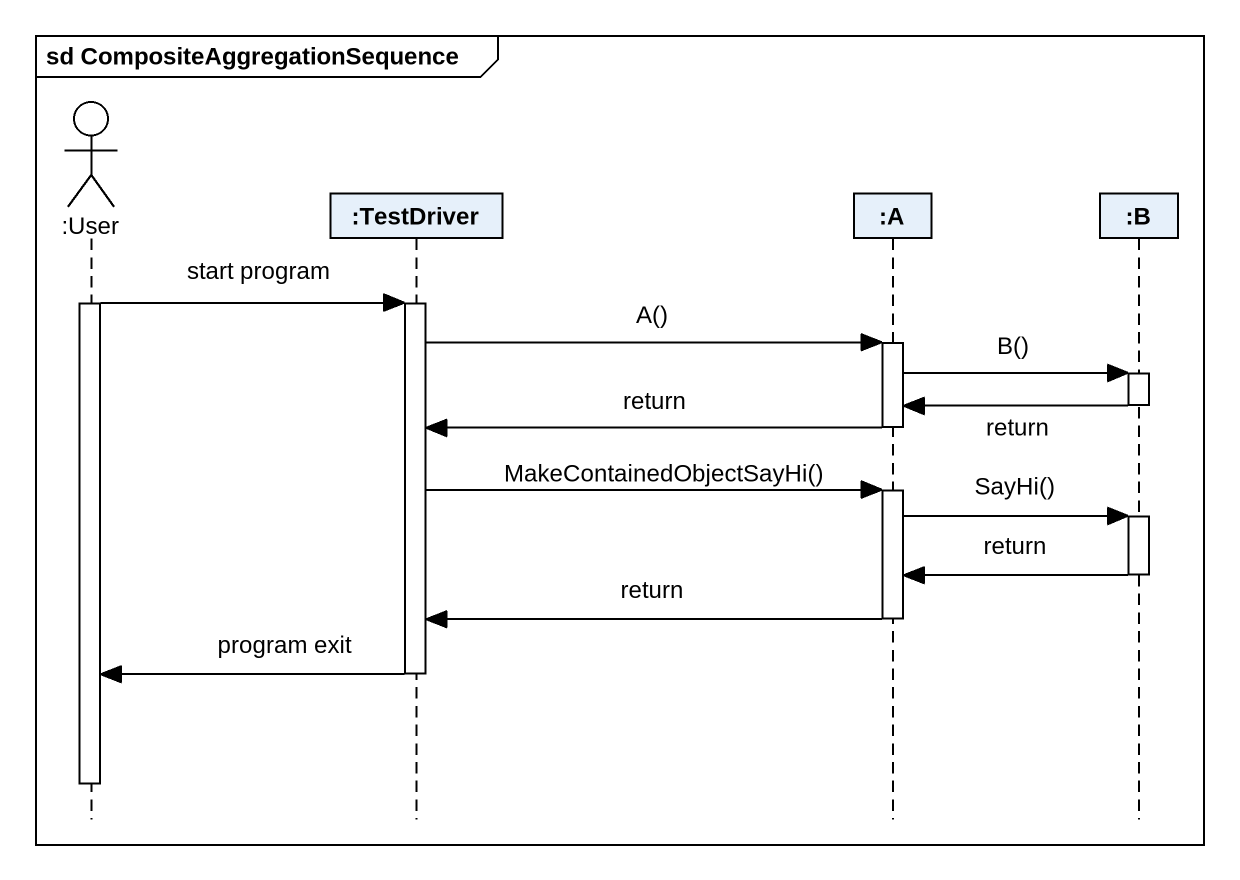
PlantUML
@startuml
mainframe sd CompositeAggregationSequence
hide footbox
actor ":User" as User
participant ":TestDriver" as TestDriver
participant ":A" as A
participant ":B" as B

activate User
User -> TestDriver : start program
activate TestDriver
TestDriver -> A : A()
activate A
A -> B : B()
activate B
B -> A : return
deactivate B
A -> TestDriver : return
deactivate A
TestDriver -> A : MakeContainedObjectSayHi()
activate A
A -> B : SayHi()
activate B
B -> A : return
deactivate B
A -> TestDriver : return
deactivate A
TestDriver -> User : program exit
deactivate TestDriver
deactivate User
@enduml
